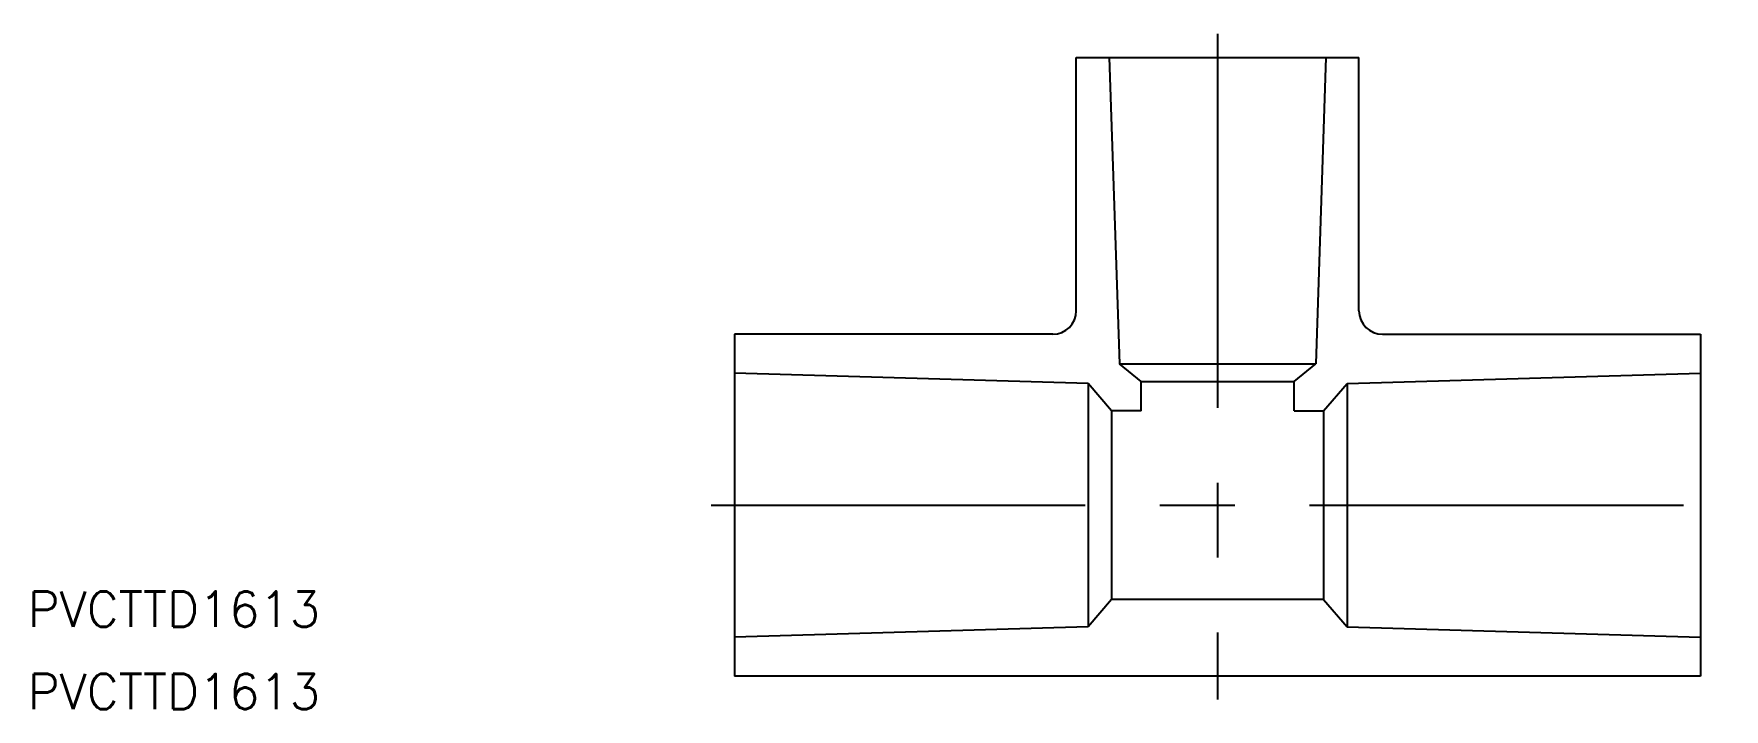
# Model space of a CAD drawing. Extents: x -59 to 84, y -17 to 40.
import ezdxf

# ---------------------------------------------------------------- set-up
doc = ezdxf.new("R2010")
doc.units = 0
doc.linetypes.add('CENTER', pattern=[50.8, 31.75, -6.35, 6.35, -6.35])
doc.layers.get('0').update_dxf_attribs({"linetype": 'CONTINUOUS'})
doc.layers.add('CENTER', color=1, linetype='CENTER')
doc.styles.get("Standard").update_dxf_attribs({"font": 'txt.shx', "height": 3, "bigfont": 'bigfont.shx'})

msp = doc.modelspace()

# ---------------------------------------------------------------- linework, layer by layer
at = {"color": 7, "linetype": 'CONTINUOUS'}
for p, q in [((29, 16.5), (29, 38)), ((29, 38), (53, 38)), ((31.8, 38), (32.67, 12)), ((50.2, 38), (49.33, 12)), ((53, 16.5), (53, 38)), ((0, 14.5), (0, -14.5)), ((27, 14.5), (0, 14.5)), ((55, 14.5), (82, 14.5)), ((82, 14.5), (82, -14.5)), ((34.5, 10.5), (32.67, 12)), ((32.67, 12), (49.33, 12)), ((47.5, 10.5), (49.33, 12)), ((30, 10.32), (0, 11.2)), ((30, 10.32), (30, -10.32)), ((32, 8), (30, 10.32)), ((34.5, 10.5), (47.5, 10.5)), ((34.5, 8), (34.5, 10.5)), ((47.5, 8), (47.5, 10.5)), ((50, 8), (52, 10.32)), ((52, 10.32), (82, 11.2)), ((52, 10.32), (52, -10.32)), ((32, 8), (32, -8)), ((34.5, 8), (32, 8)), ((47.5, 8), (50, 8)), ((50, 8), (50, -8)), ((32, -8), (30, -10.32)), ((50, -8), (32, -8)), ((50, -8), (52, -10.32)), ((30, -10.32), (0, -11.2)), ((52, -10.32), (82, -11.2)), ((82, -14.5), (0, -14.5))]:
    msp.add_line(p, q, dxfattribs=at)
for centre, start, end in [((27, 16.5), 270, 0), ((55, 16.5), 180, 270)]:
    msp.add_arc(centre, 2, start, end, dxfattribs=at)
at = {"layer": 'CENTER', "color": 1, "linetype": 'CENTER'}
for p, q in [((41, 40), (41, -16.5)), ((-2, 0), (84, 0))]:
    msp.add_line(p, q, dxfattribs=at)

# ---------------------------------------------------------------- texts
at = {"color": 7, "linetype": 'CONTINUOUS'}
for p in [(-60, -10.32), (-60, -17.32)]:
    msp.add_text('PVCTTD1613', height=3, dxfattribs=at).set_placement(p)

doc.saveas('drawing.dxf')
